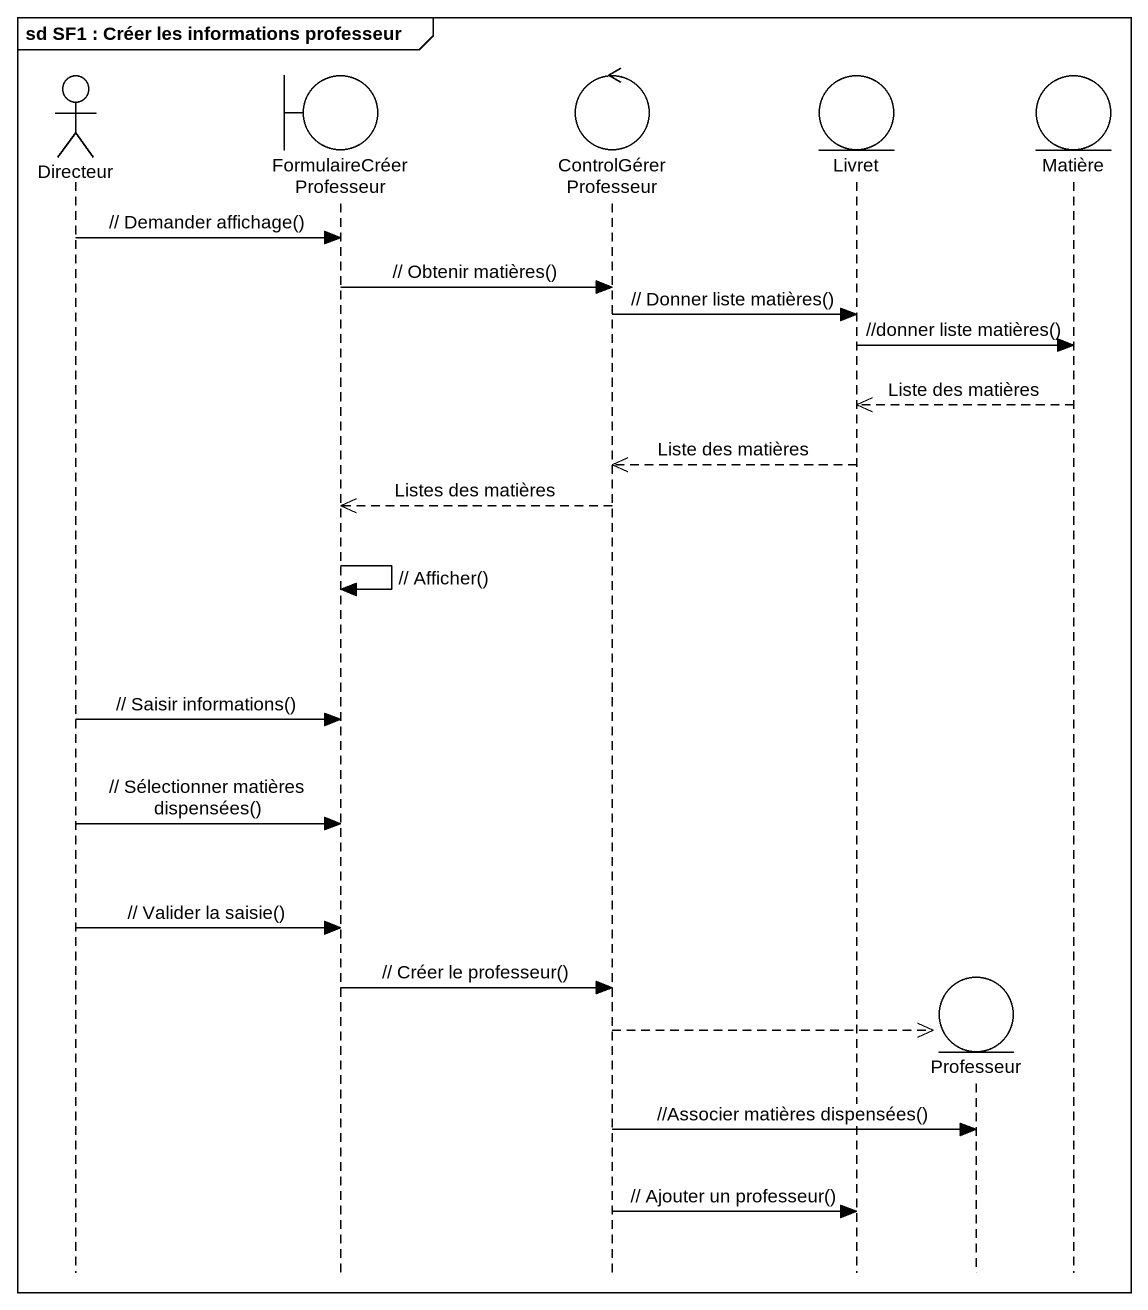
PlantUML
@startuml
mainframe sd SF1 : Créer les informations professeur
hide footbox
actor Directeur
boundary FormulaireCréerProfesseur
control ControlGérerProfesseur
entity Livret
entity Professeur
entity Matière

Directeur -> FormulaireCréerProfesseur : // Demander affichage()
FormulaireCréerProfesseur -> ControlGérerProfesseur : // Obtenir matières()
ControlGérerProfesseur -> Livret : // Donner liste matières()
Livret -> Matière : //donner liste matières()
Matière -->> Livret : Liste des matières
Livret -->> ControlGérerProfesseur : Liste des matières
ControlGérerProfesseur -->> FormulaireCréerProfesseur : Listes des matières
FormulaireCréerProfesseur -> FormulaireCréerProfesseur : // Afficher()
Directeur -> FormulaireCréerProfesseur : // Saisir informations()
Directeur -> FormulaireCréerProfesseur : // Sélectionner matières dispensées()
Directeur -> FormulaireCréerProfesseur : // Valider la saisie()
FormulaireCréerProfesseur -> ControlGérerProfesseur : // Créer le professeur()
ControlGérerProfesseur -->> Professeur **
ControlGérerProfesseur -> Professeur : //Associer matières dispensées()
ControlGérerProfesseur -> Livret : // Ajouter un professeur()
@enduml
